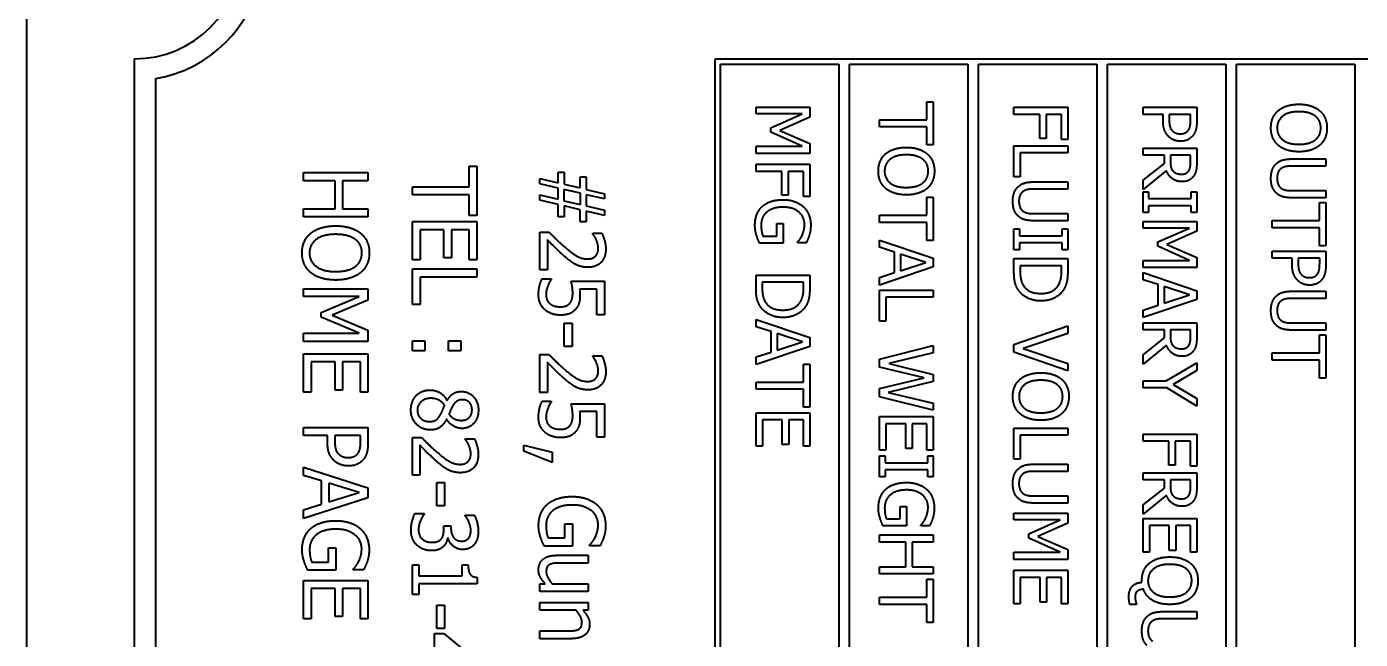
# Model space of a CAD drawing. Header units: millimetres. Extents: x 0 to 1682, y 0 to 1188.
# Drawn here: x 592.8 to 654.8, y 808.6 to 837.1 of the extents above; entities that cross this region are included whole.
import ezdxf

# ---------------------------------------------------------------- set-up
doc = ezdxf.new("R2010")
doc.units = ezdxf.units.MM
doc.header["$LTSCALE"] = 2
doc.layers.add('가시적인 것(ISO)', color=3, linetype='Continuous', lineweight=40)

msp = doc.modelspace()

# ---------------------------------------------------------------- linework, layer by layer
at = {"layer": '가시적인 것(ISO)'}
for p, q in [((592.821, 685.617), (592.821, 845.617)), ((597.821, 835.617), (597.821, 695.617)), ((624.821, 835.617), (672.821, 835.617)), ((624.821, 790.617), (624.821, 835.617)), ((625.071, 790.867), (625.071, 835.367)), ((625.071, 835.367), (630.571, 835.367)), ((630.571, 835.367), (630.571, 790.867)), ((631.071, 790.867), (631.071, 835.367)), ((631.071, 835.367), (636.571, 835.367)), ((636.571, 835.367), (636.571, 790.867)), ((637.071, 790.867), (637.071, 835.367)), ((637.071, 835.367), (642.571, 835.367)), ((642.571, 835.367), (642.571, 790.867)), ((643.071, 790.867), (643.071, 835.367)), ((643.071, 835.367), (648.571, 835.367)), ((648.571, 835.367), (648.571, 790.867)), ((649.071, 790.867), (649.071, 835.367)), ((649.071, 835.367), (654.571, 835.367)), ((654.571, 835.367), (654.571, 790.867)), ((598.821, 696.534), (598.821, 834.701)), ((626.727, 833.364), (629.227, 833.364)), ((626.727, 833.054), (626.727, 833.364)), ((629.227, 833.364), (629.227, 832.91)), ((634.673, 832.781), (634.673, 833.62)), ((634.673, 833.62), (634.969, 833.62)), ((634.969, 833.62), (634.969, 831.61)), ((638.719, 833.032), (638.719, 833.364)), ((638.719, 833.364), (641.219, 833.364)), ((641.219, 833.364), (641.219, 831.869)), ((644.719, 833.364), (647.219, 833.364)), ((644.719, 833.032), (644.719, 833.364)), ((647.219, 833.364), (647.219, 832.736)), ((628.88, 833.054), (626.727, 833.054)), ((627.415, 832.408), (628.88, 833.054)), ((629.227, 832.91), (627.835, 832.286)), ((632.469, 832.449), (632.469, 832.781)), ((632.469, 832.781), (634.673, 832.781)), ((639.922, 833.032), (638.719, 833.032)), ((639.922, 831.918), (639.922, 833.032)), ((640.923, 833.032), (640.218, 833.032)), ((640.218, 833.032), (640.218, 831.918)), ((640.923, 831.869), (640.923, 833.032)), ((645.65, 833.032), (644.719, 833.032)), ((645.65, 832.75), (645.65, 833.032)), ((645.934, 833.032), (645.934, 832.805)), ((646.931, 833.032), (645.934, 833.032)), ((646.931, 832.756), (646.931, 833.032)), ((627.415, 832.205), (627.415, 832.408)), ((628.88, 831.553), (627.415, 832.205)), ((627.835, 832.286), (629.227, 831.683)), ((634.673, 832.449), (632.469, 832.449)), ((634.673, 831.61), (634.673, 832.449)), ((626.727, 831.221), (626.727, 831.553)), ((626.727, 831.553), (628.88, 831.553)), ((629.227, 831.683), (629.227, 831.221)), ((634.969, 831.61), (634.673, 831.61)), ((638.719, 830.123), (638.719, 831.571)), ((638.719, 831.571), (641.219, 831.571)), ((640.218, 831.918), (639.922, 831.918)), ((641.219, 831.869), (640.923, 831.869)), ((641.219, 831.571), (641.219, 831.239)), ((644.719, 831.136), (644.719, 831.468)), ((644.719, 831.468), (647.219, 831.468)), ((647.219, 831.468), (647.219, 830.824)), ((629.227, 831.221), (626.727, 831.221)), ((641.219, 831.239), (639.014, 831.239)), ((639.014, 831.239), (639.014, 830.123)), ((645.713, 831.136), (644.719, 831.136)), ((645.713, 830.755), (645.713, 831.136)), ((645.991, 831.136), (645.991, 830.844)), ((646.931, 831.136), (645.991, 831.136)), ((646.931, 830.805), (646.931, 831.136)), ((651.659, 830.961), (653.219, 830.961)), ((653.219, 830.961), (653.219, 830.629)), ((605.688, 829.949), (605.688, 830.328)), ((605.688, 830.328), (608.688, 830.328)), ((608.688, 830.328), (608.688, 829.949)), ((613.398, 829.662), (613.398, 830.62)), ((613.398, 830.62), (613.753, 830.62)), ((613.753, 830.62), (613.753, 828.325)), ((617.528, 829.854), (617.528, 830.345)), ((617.528, 830.345), (617.801, 830.345)), ((617.801, 830.345), (617.801, 829.786)), ((626.727, 830.714), (629.227, 830.714)), ((626.727, 830.382), (626.727, 830.714)), ((627.93, 830.382), (626.727, 830.382)), ((627.93, 829.268), (627.93, 830.382)), ((628.931, 830.382), (628.226, 830.382)), ((628.226, 830.382), (628.226, 829.268)), ((628.931, 829.219), (628.931, 830.382)), ((629.227, 830.714), (629.227, 829.219)), ((644.719, 829.965), (645.713, 830.755)), ((645.806, 830.423), (644.719, 829.533)), ((653.219, 830.629), (651.659, 830.629)), ((607.156, 829.949), (605.688, 829.949)), ((607.156, 828.639), (607.156, 829.949)), ((607.511, 829.949), (607.511, 828.639)), ((608.688, 829.949), (607.511, 829.949)), ((610.753, 829.283), (610.753, 829.662)), ((610.753, 829.662), (613.398, 829.662)), ((616.68, 829.805), (616.68, 830.053)), ((616.68, 830.053), (617.528, 829.854)), ((617.528, 829.606), (616.68, 829.805)), ((617.528, 829.086), (617.528, 829.606)), ((617.801, 829.786), (618.557, 829.611)), ((618.557, 829.611), (618.557, 830.122)), ((618.557, 830.122), (618.829, 830.122)), ((618.829, 830.122), (618.829, 829.543)), ((639.014, 830.123), (638.719, 830.123)), ((639.659, 829.892), (641.219, 829.892)), ((641.219, 829.892), (641.219, 829.56)), ((644.719, 829.533), (644.719, 829.965)), ((613.398, 829.283), (610.753, 829.283)), ((613.398, 828.325), (613.398, 829.283)), ((616.68, 829.04), (616.68, 829.288)), ((616.68, 829.288), (617.528, 829.086)), ((617.528, 828.84), (616.68, 829.04)), ((617.796, 829.545), (617.796, 829.018)), ((618.561, 829.365), (617.796, 829.545)), ((617.796, 829.018), (618.561, 828.838)), ((618.561, 828.838), (618.561, 829.365)), ((618.829, 829.543), (619.68, 829.344)), ((619.68, 829.096), (618.829, 829.297)), ((618.829, 829.297), (618.829, 828.777)), ((619.68, 829.344), (619.68, 829.096)), ((628.226, 829.268), (627.93, 829.268)), ((629.227, 829.219), (628.931, 829.219)), ((634.673, 828.34), (634.673, 829.179)), ((634.673, 829.179), (634.969, 829.179)), ((634.969, 829.179), (634.969, 827.169)), ((641.219, 829.56), (639.659, 829.56)), ((644.719, 828.464), (644.719, 829.432)), ((644.719, 829.432), (644.974, 829.432)), ((644.974, 829.432), (644.974, 829.114)), ((644.974, 829.114), (646.963, 829.114)), ((646.963, 829.114), (646.963, 829.432)), ((646.963, 829.432), (647.219, 829.432)), ((647.219, 829.432), (647.219, 828.464)), ((651.65, 829.485), (653.219, 829.485)), ((653.219, 829.152), (651.659, 829.152)), ((653.219, 829.485), (653.219, 829.152)), ((605.688, 828.259), (605.688, 828.639)), ((605.688, 828.639), (607.156, 828.639)), ((607.511, 828.639), (608.688, 828.639)), ((608.688, 828.639), (608.688, 828.259)), ((613.753, 828.325), (613.398, 828.325)), ((617.528, 828.262), (617.528, 828.84)), ((618.557, 828.597), (617.801, 828.772)), ((617.801, 828.772), (617.801, 828.262)), ((618.557, 828.038), (618.557, 828.597)), ((618.829, 828.777), (619.68, 828.578)), ((619.68, 828.33), (618.829, 828.529)), ((618.829, 828.529), (618.829, 828.038)), ((619.68, 828.578), (619.68, 828.33)), ((632.469, 828.008), (632.469, 828.34)), ((632.469, 828.34), (634.673, 828.34)), ((639.65, 828.415), (641.219, 828.415)), ((641.219, 828.415), (641.219, 828.083)), ((644.974, 828.464), (644.719, 828.464)), ((646.963, 828.782), (644.974, 828.782)), ((644.974, 828.782), (644.974, 828.464)), ((646.963, 828.464), (646.963, 828.782)), ((647.219, 828.464), (646.963, 828.464)), ((652.923, 828.093), (652.923, 828.932)), ((652.923, 828.932), (653.219, 828.932)), ((653.219, 828.932), (653.219, 826.922)), ((608.688, 828.259), (605.688, 828.259)), ((610.753, 826.258), (610.753, 828.041)), ((610.753, 828.041), (613.753, 828.041)), ((613.753, 828.041), (613.753, 826.258)), ((617.801, 828.262), (617.528, 828.262)), ((618.829, 828.038), (618.557, 828.038)), ((627.693, 827.372), (627.693, 827.951)), ((627.693, 827.951), (627.985, 827.951)), ((627.985, 827.951), (627.985, 827.043)), ((634.673, 828.008), (632.469, 828.008)), ((634.673, 827.169), (634.673, 828.008)), ((638.719, 826.735), (638.719, 827.704)), ((638.719, 827.704), (638.974, 827.704)), ((638.974, 827.704), (638.974, 827.386)), ((641.219, 828.083), (639.659, 828.083)), ((640.963, 827.386), (640.963, 827.704)), ((640.963, 827.704), (641.219, 827.704)), ((641.219, 827.704), (641.219, 826.735)), ((644.719, 827.742), (644.719, 828.052)), ((644.719, 828.052), (647.219, 828.052)), ((646.872, 827.742), (644.719, 827.742)), ((645.407, 827.096), (646.872, 827.742)), ((647.219, 828.052), (647.219, 827.598)), ((650.719, 827.761), (650.719, 828.093)), ((650.719, 828.093), (652.923, 828.093)), ((652.923, 827.761), (650.719, 827.761)), ((652.923, 826.922), (652.923, 827.761)), ((612.222, 827.661), (611.108, 827.661)), ((611.108, 827.661), (611.108, 826.258)), ((612.222, 826.353), (612.222, 827.661)), ((613.398, 827.661), (612.576, 827.661)), ((612.576, 827.661), (612.576, 826.353)), ((613.398, 826.258), (613.398, 827.661)), ((616.68, 825.797), (616.68, 827.557)), ((616.68, 827.557), (617.105, 827.557)), ((617.027, 827.199), (617.027, 825.797)), ((619.135, 827.476), (619.135, 827.498)), ((619.135, 827.498), (619.563, 827.498)), ((627.047, 827.372), (627.693, 827.372)), ((628.655, 827.053), (628.655, 827.082)), ((632.469, 826.849), (632.469, 827.185)), ((632.469, 827.185), (634.969, 826.342)), ((634.969, 827.169), (634.673, 827.169)), ((638.974, 827.386), (640.963, 827.386)), ((645.407, 826.893), (645.407, 827.096)), ((647.219, 827.598), (645.827, 826.974)), ((627.985, 827.043), (626.893, 827.043)), ((629.056, 827.053), (628.655, 827.053)), ((633.167, 826.622), (632.469, 826.849)), ((633.167, 825.668), (633.167, 826.622)), ((634.628, 826.146), (633.451, 826.531)), ((633.451, 826.531), (633.451, 825.759)), ((638.974, 826.735), (638.719, 826.735)), ((640.963, 827.053), (638.974, 827.053)), ((638.974, 827.053), (638.974, 826.735)), ((640.963, 826.735), (640.963, 827.053)), ((641.219, 826.735), (640.963, 826.735)), ((646.872, 826.241), (645.407, 826.893)), ((645.827, 826.974), (647.219, 826.371)), ((650.719, 826.669), (653.219, 826.669)), ((650.719, 826.336), (650.719, 826.669)), ((653.219, 826.922), (652.923, 826.922)), ((653.219, 826.669), (653.219, 826.041)), ((611.108, 826.258), (610.753, 826.258)), ((610.753, 824.192), (610.753, 825.843)), ((610.753, 825.843), (613.753, 825.843)), ((612.576, 826.353), (612.222, 826.353)), ((613.753, 826.258), (613.398, 826.258)), ((613.753, 825.843), (613.753, 825.464)), ((634.969, 825.933), (632.469, 825.09)), ((633.451, 825.759), (634.628, 826.146)), ((634.969, 826.342), (634.969, 825.933)), ((638.719, 825.749), (638.719, 826.324)), ((638.719, 826.324), (641.219, 826.324)), ((639.006, 825.992), (639.006, 825.739)), ((640.931, 825.992), (639.006, 825.992)), ((640.931, 825.739), (640.931, 825.992)), ((641.219, 826.324), (641.219, 825.755)), ((644.719, 825.909), (644.719, 826.241)), ((644.719, 826.241), (646.872, 826.241)), ((647.219, 825.909), (644.719, 825.909)), ((647.219, 826.371), (647.219, 825.909)), ((651.65, 826.336), (650.719, 826.336)), ((651.65, 826.055), (651.65, 826.336)), ((651.934, 826.336), (651.934, 826.109)), ((652.931, 826.336), (651.934, 826.336)), ((652.931, 826.061), (652.931, 826.336)), ((613.753, 825.464), (611.108, 825.464)), ((611.108, 825.464), (611.108, 824.192)), ((617.027, 825.797), (616.68, 825.797)), ((616.787, 825.388), (617.212, 825.388)), ((617.212, 825.388), (617.212, 825.361)), ((618.134, 825.271), (619.68, 825.271)), ((619.68, 825.271), (619.68, 823.708)), ((626.727, 824.977), (626.727, 825.552)), ((626.727, 825.552), (629.227, 825.552)), ((629.227, 825.552), (629.227, 824.983)), ((632.469, 825.441), (633.167, 825.668)), ((632.469, 825.09), (632.469, 825.441)), ((644.719, 825.335), (644.719, 825.672)), ((644.719, 825.672), (647.219, 824.829)), ((645.417, 825.109), (644.719, 825.335)), ((605.688, 824.912), (608.688, 824.912)), ((605.688, 824.557), (605.688, 824.912)), ((608.688, 824.912), (608.688, 824.394)), ((619.327, 824.904), (618.527, 824.904)), ((619.327, 823.708), (619.327, 824.904)), ((628.939, 825.22), (627.014, 825.22)), ((627.014, 825.22), (627.014, 824.967)), ((628.939, 824.967), (628.939, 825.22)), ((632.469, 823.405), (632.469, 824.853)), ((632.469, 824.853), (634.969, 824.853)), ((634.969, 824.853), (634.969, 824.521)), ((645.417, 824.154), (645.417, 825.109)), ((645.701, 825.017), (645.701, 824.246)), ((646.878, 824.632), (645.701, 825.017)), ((645.701, 824.246), (646.878, 824.632)), ((647.219, 824.829), (647.219, 824.42)), ((651.659, 824.803), (653.219, 824.803)), ((653.219, 824.803), (653.219, 824.47)), ((608.272, 824.557), (605.688, 824.557)), ((606.514, 823.82), (608.272, 824.557)), ((608.688, 824.394), (607.017, 823.684)), ((611.108, 824.192), (610.753, 824.192)), ((634.969, 824.521), (632.764, 824.521)), ((632.764, 824.521), (632.764, 823.405)), ((647.219, 824.42), (644.719, 823.577)), ((644.719, 823.927), (645.417, 824.154)), ((653.219, 824.47), (651.659, 824.47)), ((606.514, 823.592), (606.514, 823.82)), ((608.272, 822.85), (606.514, 823.592)), ((607.017, 823.684), (608.688, 822.998)), ((619.68, 823.708), (619.327, 823.708)), ((626.727, 823.154), (626.727, 823.49)), ((626.727, 823.49), (629.227, 822.647)), ((632.764, 823.405), (632.469, 823.405)), ((644.719, 823.577), (644.719, 823.927)), ((605.688, 822.471), (605.688, 822.85)), ((605.688, 822.85), (608.272, 822.85)), ((608.688, 822.998), (608.688, 822.471)), ((617.81, 822.235), (617.81, 823.314)), ((617.81, 823.314), (618.175, 823.314)), ((618.175, 823.314), (618.175, 822.235)), ((627.426, 822.927), (626.727, 823.154)), ((627.426, 821.972), (627.426, 822.927)), ((628.886, 822.451), (627.709, 822.835)), ((627.709, 822.835), (627.709, 822.064)), ((638.719, 822.325), (641.219, 823.186)), ((641.219, 822.829), (639.142, 822.137)), ((641.219, 823.186), (641.219, 822.829)), ((644.719, 823.008), (644.719, 823.34)), ((644.719, 823.34), (647.219, 823.34)), ((645.713, 823.008), (644.719, 823.008)), ((645.713, 822.627), (645.713, 823.008)), ((645.991, 823.008), (645.991, 822.716)), ((646.931, 823.008), (645.991, 823.008)), ((646.931, 822.677), (646.931, 823.008)), ((647.219, 823.34), (647.219, 822.696)), ((651.65, 823.326), (653.219, 823.326)), ((653.219, 822.994), (651.659, 822.994)), ((652.923, 821.934), (652.923, 822.773)), ((652.923, 822.773), (653.219, 822.773)), ((653.219, 823.326), (653.219, 822.994)), ((653.219, 822.773), (653.219, 820.763)), ((608.688, 822.471), (605.688, 822.471)), ((610.753, 822.036), (610.753, 822.493)), ((610.753, 822.493), (611.327, 822.493)), ((611.327, 822.493), (611.327, 822.036)), ((612.431, 822.036), (612.431, 822.493)), ((612.431, 822.493), (613.004, 822.493)), ((613.004, 822.493), (613.004, 822.036)), ((618.175, 822.235), (617.81, 822.235)), ((629.227, 822.238), (626.727, 821.395)), ((627.709, 822.064), (628.886, 822.451)), ((629.227, 822.647), (629.227, 822.238)), ((632.469, 821.64), (634.969, 822.278)), ((634.969, 822.278), (634.969, 821.936)), ((638.719, 821.966), (638.719, 822.325)), ((639.142, 822.137), (641.219, 821.444)), ((644.719, 821.837), (645.713, 822.627)), ((645.806, 822.295), (644.719, 821.405)), ((605.688, 820.11), (605.688, 821.892)), ((605.688, 821.892), (608.688, 821.892)), ((607.156, 821.513), (606.042, 821.513)), ((606.042, 821.513), (606.042, 820.11)), ((607.156, 820.205), (607.156, 821.513)), ((608.333, 821.513), (607.511, 821.513)), ((607.511, 821.513), (607.511, 820.205)), ((608.333, 820.11), (608.333, 821.513)), ((608.688, 821.892), (608.688, 820.11)), ((611.327, 822.036), (610.753, 822.036)), ((613.004, 822.036), (612.431, 822.036)), ((616.68, 820.096), (616.68, 821.856)), ((616.68, 821.856), (617.105, 821.856)), ((619.135, 821.776), (619.135, 821.797)), ((619.135, 821.797), (619.563, 821.797)), ((626.727, 821.746), (627.426, 821.972)), ((626.727, 821.395), (626.727, 821.746)), ((632.469, 821.271), (632.469, 821.64)), ((634.969, 821.936), (632.896, 821.434)), ((641.219, 821.105), (638.719, 821.966)), ((644.719, 821.405), (644.719, 821.837)), ((650.719, 821.602), (650.719, 821.934)), ((650.719, 821.934), (652.923, 821.934)), ((652.923, 821.602), (650.719, 821.602)), ((652.923, 820.763), (652.923, 821.602)), ((617.027, 821.498), (617.027, 820.096)), ((628.931, 820.575), (628.931, 821.413)), ((628.931, 821.413), (629.227, 821.413)), ((629.227, 821.413), (629.227, 819.404)), ((634.543, 820.777), (632.469, 821.271)), ((632.896, 821.434), (634.969, 820.935)), ((634.969, 820.935), (634.969, 820.597)), ((641.219, 821.444), (641.219, 821.105)), ((645.79, 820.633), (647.219, 821.478)), ((647.219, 821.109), (646.118, 820.465)), ((647.219, 821.478), (647.219, 821.109)), ((626.727, 820.242), (626.727, 820.575)), ((626.727, 820.575), (628.931, 820.575)), ((632.469, 820.269), (634.543, 820.777)), ((632.469, 819.896), (632.469, 820.269)), ((634.969, 820.597), (632.872, 820.094)), ((644.719, 820.301), (644.719, 820.633)), ((644.719, 820.633), (645.79, 820.633)), ((645.825, 820.301), (644.719, 820.301)), ((647.219, 819.456), (645.825, 820.301)), ((646.118, 820.465), (647.219, 819.809)), ((653.219, 820.763), (652.923, 820.763)), ((606.042, 820.11), (605.688, 820.11)), ((607.511, 820.205), (607.156, 820.205)), ((608.688, 820.11), (608.333, 820.11)), ((612.355, 819.724), (612.367, 819.724)), ((617.027, 820.096), (616.68, 820.096)), ((616.787, 819.687), (617.212, 819.687)), ((617.212, 819.687), (617.212, 819.66)), ((628.931, 820.242), (626.727, 820.242)), ((628.931, 819.404), (628.931, 820.242)), ((634.969, 819.268), (632.469, 819.896)), ((632.872, 820.094), (634.969, 819.594)), ((647.219, 819.809), (647.219, 819.456)), ((618.134, 819.57), (619.68, 819.57)), ((619.327, 819.203), (618.527, 819.203)), ((619.327, 818.007), (619.327, 819.203)), ((619.68, 819.57), (619.68, 818.007)), ((626.727, 817.586), (626.727, 819.15)), ((626.727, 819.15), (629.227, 819.15)), ((629.227, 819.404), (628.931, 819.404)), ((629.227, 819.15), (629.227, 817.586)), ((634.969, 819.594), (634.969, 819.268)), ((605.688, 818.469), (608.688, 818.469)), ((605.688, 818.09), (605.688, 818.469)), ((608.688, 818.469), (608.688, 817.754)), ((612.35, 818.853), (612.338, 818.853)), ((627.95, 818.818), (627.022, 818.818)), ((627.022, 818.818), (627.022, 817.586)), ((627.95, 817.669), (627.95, 818.818)), ((628.931, 818.818), (628.246, 818.818)), ((628.246, 818.818), (628.246, 817.669)), ((628.931, 817.586), (628.931, 818.818)), ((632.469, 817.406), (632.469, 818.97)), ((632.469, 818.97), (634.969, 818.97)), ((633.692, 818.638), (632.764, 818.638)), ((632.764, 818.638), (632.764, 817.406)), ((633.692, 817.489), (633.692, 818.638)), ((634.673, 818.638), (633.988, 818.638)), ((633.988, 818.638), (633.988, 817.489)), ((634.673, 817.406), (634.673, 818.638)), ((634.969, 818.97), (634.969, 817.406)), ((638.719, 816.985), (638.719, 818.433)), ((638.719, 818.433), (641.219, 818.433)), ((641.219, 818.433), (641.219, 818.101)), ((606.806, 818.09), (605.688, 818.09)), ((606.806, 817.769), (606.806, 818.09)), ((607.146, 818.09), (607.146, 817.832)), ((608.342, 818.09), (607.146, 818.09)), ((608.342, 817.776), (608.342, 818.09)), ((610.753, 816.237), (610.753, 817.998)), ((610.753, 817.998), (611.179, 817.998)), ((613.209, 817.917), (613.209, 817.939)), ((613.209, 817.939), (613.636, 817.939)), ((619.68, 818.007), (619.327, 818.007)), ((641.219, 818.101), (639.014, 818.101)), ((639.014, 818.101), (639.014, 816.985)), ((644.719, 818.152), (647.219, 818.152)), ((644.719, 817.819), (644.719, 818.152)), ((645.922, 817.819), (644.719, 817.819)), ((645.922, 816.705), (645.922, 817.819)), ((646.923, 817.819), (646.218, 817.819)), ((646.218, 817.819), (646.218, 816.705)), ((646.923, 816.656), (646.923, 817.819)), ((647.219, 818.152), (647.219, 816.656)), ((611.101, 817.64), (611.101, 816.237)), ((615.933, 817.365), (615.933, 817.645)), ((615.933, 817.645), (617.254, 817.31)), ((617.254, 816.831), (615.933, 817.365)), ((617.254, 817.31), (617.254, 816.831)), ((627.022, 817.586), (626.727, 817.586)), ((628.246, 817.669), (627.95, 817.669)), ((629.227, 817.586), (628.931, 817.586)), ((632.764, 817.406), (632.469, 817.406)), ((633.988, 817.489), (633.692, 817.489)), ((634.969, 817.406), (634.673, 817.406)), ((605.688, 816.235), (605.688, 816.619)), ((605.688, 816.619), (608.688, 815.659)), ((632.469, 816.17), (632.469, 817.139)), ((632.469, 817.139), (632.724, 817.139)), ((632.724, 817.139), (632.724, 816.82)), ((632.724, 816.82), (634.713, 816.82)), ((634.713, 816.82), (634.713, 817.139)), ((634.713, 817.139), (634.969, 817.139)), ((634.969, 817.139), (634.969, 816.17)), ((639.014, 816.985), (638.719, 816.985)), ((639.659, 816.754), (641.219, 816.754)), ((641.219, 816.754), (641.219, 816.421)), ((646.218, 816.705), (645.922, 816.705)), ((647.219, 816.656), (646.923, 816.656)), ((606.526, 815.977), (605.688, 816.235)), ((606.526, 814.888), (606.526, 815.977)), ((611.101, 816.237), (610.753, 816.237)), ((632.724, 816.17), (632.469, 816.17)), ((634.713, 816.488), (632.724, 816.488)), ((632.724, 816.488), (632.724, 816.17)), ((634.713, 816.17), (634.713, 816.488)), ((634.969, 816.17), (634.713, 816.17)), ((641.219, 816.421), (639.659, 816.421)), ((644.719, 816.026), (644.719, 816.359)), ((644.719, 816.359), (647.219, 816.359)), ((645.713, 816.026), (644.719, 816.026)), ((645.713, 815.645), (645.713, 816.026)), ((645.991, 816.026), (645.991, 815.735)), ((646.931, 816.026), (645.991, 816.026)), ((646.931, 815.696), (646.931, 816.026)), ((647.219, 816.359), (647.219, 815.714)), ((606.867, 815.873), (606.867, 814.995)), ((608.279, 815.435), (606.867, 815.873)), ((606.867, 814.995), (608.279, 815.435)), ((608.688, 815.659), (608.688, 815.19)), ((611.884, 814.815), (611.884, 815.895)), ((611.884, 815.895), (612.248, 815.895)), ((612.248, 815.895), (612.248, 814.815)), ((644.719, 814.855), (645.713, 815.645)), ((645.806, 815.313), (644.719, 814.424)), ((608.688, 815.19), (605.688, 814.229)), ((605.688, 814.63), (606.526, 814.888)), ((612.248, 814.815), (611.884, 814.815)), ((633.435, 814.209), (633.435, 814.788)), ((633.435, 814.788), (633.727, 814.788)), ((633.727, 814.788), (633.727, 813.881)), ((639.65, 815.277), (641.219, 815.277)), ((641.219, 814.944), (639.659, 814.944)), ((641.219, 815.277), (641.219, 814.944)), ((644.719, 814.424), (644.719, 814.855)), ((605.688, 814.229), (605.688, 814.63)), ((610.875, 814.46), (611.3, 814.46)), ((611.3, 814.46), (611.3, 814.434)), ((613.206, 814.361), (613.206, 814.382)), ((613.206, 814.382), (613.632, 814.382)), ((632.789, 814.209), (633.435, 814.209)), ((638.719, 814.158), (638.719, 814.468)), ((638.719, 814.468), (641.219, 814.468)), ((640.872, 814.158), (638.719, 814.158)), ((639.407, 813.512), (640.872, 814.158)), ((641.219, 814.468), (641.219, 814.015)), ((644.719, 812.661), (644.719, 814.225)), ((644.719, 814.225), (647.219, 814.225)), ((647.219, 814.225), (647.219, 812.661)), ((612.214, 813.716), (612.214, 813.879)), ((612.214, 813.879), (612.547, 813.879)), ((612.547, 813.879), (612.547, 813.753)), ((617.839, 813.32), (617.839, 813.979)), ((617.839, 813.979), (618.19, 813.979)), ((618.19, 813.979), (618.19, 812.946)), ((632.469, 813.131), (632.469, 813.464)), ((632.469, 813.464), (634.969, 813.464)), ((633.727, 813.881), (632.635, 813.881)), ((634.397, 813.891), (634.397, 813.919)), ((634.798, 813.891), (634.397, 813.891)), ((634.969, 813.464), (634.969, 813.131)), ((639.407, 813.31), (639.407, 813.512)), ((641.219, 814.015), (639.827, 813.391)), ((645.942, 813.893), (645.014, 813.893)), ((645.014, 813.893), (645.014, 812.661)), ((645.942, 812.744), (645.942, 813.893)), ((646.923, 813.893), (646.238, 813.893)), ((646.238, 813.893), (646.238, 812.744)), ((646.923, 812.661), (646.923, 813.893)), ((606.847, 812.197), (606.847, 812.856)), ((606.847, 812.856), (607.197, 812.856)), ((607.197, 812.856), (607.197, 811.823)), ((612.421, 813.31), (612.392, 813.31)), ((618.19, 812.946), (616.879, 812.946)), ((617.064, 813.32), (617.839, 813.32)), ((618.994, 812.958), (618.994, 812.989)), ((619.476, 812.958), (618.994, 812.958)), ((633.692, 813.131), (632.469, 813.131)), ((633.692, 811.981), (633.692, 813.131)), ((634.969, 813.131), (633.988, 813.131)), ((633.988, 813.131), (633.988, 811.981)), ((640.872, 812.657), (639.407, 813.31)), ((639.827, 813.391), (641.219, 812.787)), ((617.47, 812.513), (618.931, 812.513)), ((618.931, 812.513), (618.931, 812.153)), ((638.719, 812.325), (638.719, 812.657)), ((638.719, 812.657), (640.872, 812.657)), ((641.219, 812.325), (638.719, 812.325)), ((641.219, 812.787), (641.219, 812.325)), ((645.014, 812.661), (644.719, 812.661)), ((646.238, 812.744), (645.942, 812.744)), ((647.219, 812.661), (646.923, 812.661)), ((607.197, 811.823), (605.887, 811.823)), ((606.072, 812.197), (606.847, 812.197)), ((608.002, 811.835), (608.002, 811.866)), ((608.483, 811.835), (608.002, 811.835)), ((610.753, 810.685), (610.753, 812.075)), ((610.753, 812.075), (611.059, 812.075)), ((611.059, 812.075), (611.059, 811.558)), ((613.07, 811.558), (613.07, 812.075)), ((613.07, 812.075), (613.345, 812.075)), ((618.931, 812.153), (617.647, 812.153)), ((632.469, 811.648), (632.469, 811.981)), ((632.469, 811.981), (633.692, 811.981)), ((634.969, 811.648), (632.469, 811.648)), ((633.988, 811.981), (634.969, 811.981)), ((634.969, 811.981), (634.969, 811.648)), ((638.719, 810.254), (638.719, 811.818)), ((638.719, 811.818), (641.219, 811.818)), ((641.219, 811.818), (641.219, 810.254)), ((605.688, 809.564), (605.688, 811.346)), ((605.688, 811.346), (608.688, 811.346)), ((607.156, 810.967), (606.042, 810.967)), ((606.042, 810.967), (606.042, 809.564)), ((607.156, 809.659), (607.156, 810.967)), ((608.333, 810.967), (607.511, 810.967)), ((607.511, 810.967), (607.511, 809.659)), ((608.333, 809.564), (608.333, 810.967)), ((608.688, 811.346), (608.688, 809.564)), ((611.059, 811.558), (613.07, 811.558)), ((613.763, 811.19), (611.059, 811.19)), ((611.059, 811.19), (611.059, 810.685)), ((613.763, 811.487), (613.763, 811.19)), ((616.68, 810.833), (616.68, 811.193)), ((616.68, 811.193), (616.928, 811.193)), ((617.249, 811.193), (618.931, 811.193)), ((618.931, 811.193), (618.931, 810.833)), ((634.673, 810.558), (634.673, 811.397)), ((634.673, 811.397), (634.969, 811.397)), ((634.969, 811.397), (634.969, 809.387)), ((639.942, 811.486), (639.014, 811.486)), ((639.014, 811.486), (639.014, 810.254)), ((639.942, 810.338), (639.942, 811.486)), ((640.923, 811.486), (640.238, 811.486)), ((640.238, 811.486), (640.238, 810.338)), ((640.923, 810.254), (640.923, 811.486)), ((644.666, 811.257), (644.666, 811.334)), ((611.059, 810.685), (610.753, 810.685)), ((618.931, 810.833), (616.68, 810.833)), ((632.469, 810.226), (632.469, 810.558)), ((632.469, 810.558), (634.673, 810.558)), ((611.884, 809.114), (611.884, 810.194)), ((611.884, 810.194), (612.248, 810.194)), ((612.248, 810.194), (612.248, 809.114)), ((616.68, 809.953), (616.68, 810.313)), ((616.68, 810.313), (618.931, 810.313)), ((618.362, 809.953), (616.68, 809.953)), ((618.931, 809.953), (618.681, 809.953)), ((618.931, 810.313), (618.931, 809.953)), ((634.673, 810.226), (632.469, 810.226)), ((634.673, 809.387), (634.673, 810.226)), ((639.014, 810.254), (638.719, 810.254)), ((640.238, 810.338), (639.942, 810.338)), ((641.219, 810.254), (640.923, 810.254)), ((644.409, 810.22), (644.107, 810.22)), ((644.409, 810.265), (644.409, 810.22)), ((645.659, 809.894), (647.219, 809.894)), ((647.219, 809.894), (647.219, 809.562)), ((606.042, 809.564), (605.688, 809.564)), ((607.511, 809.659), (607.156, 809.659)), ((608.688, 809.564), (608.333, 809.564)), ((612.248, 809.114), (611.884, 809.114)), ((634.969, 809.387), (634.673, 809.387)), ((647.219, 809.562), (645.659, 809.562)), ((611.784, 807.609), (611.784, 808.869)), ((611.784, 808.869), (612.207, 808.869)), ((612.207, 808.869), (613.753, 807.595)), ((616.68, 808.633), (616.68, 808.993)), ((616.68, 808.993), (617.963, 808.993)), ((618.141, 808.633), (616.68, 808.633))]:
    msp.add_line(p, q, dxfattribs=at)
for radius, start, end in [(5, 270, 0), (6, 279.59407, 350.40593)]:
    msp.add_arc((597.821, 840.617), radius, start, end, dxfattribs=at)
for points in [[(651.006, 833.208), (651.172, 833.352), (651.661, 833.506), (651.969, 833.506)], [(651.969, 833.506), (652.283, 833.506), (652.761, 833.35), (652.933, 833.206)], [(645.91, 832.003), (645.782, 832.132), (645.65, 832.483), (645.65, 832.75)], [(645.934, 832.805), (645.934, 832.602), (645.999, 832.353), (646.084, 832.272)], [(646.836, 832.311), (646.888, 832.39), (646.931, 832.6), (646.931, 832.756)], [(647.219, 832.736), (647.219, 832.513), (647.146, 832.201), (647.063, 832.082)], [(650.666, 832.402), (650.666, 832.655), (650.838, 833.06), (651.006, 833.208)], [(651.969, 833.16), (651.476, 833.16), (650.954, 832.746), (650.954, 832.4)], [(652.724, 832.955), (652.597, 833.054), (652.212, 833.16), (651.969, 833.16)], [(652.984, 832.4), (652.984, 832.58), (652.858, 832.852), (652.724, 832.955)], [(652.933, 833.206), (653.099, 833.06), (653.271, 832.653), (653.271, 832.402)], [(646.084, 832.272), (646.159, 832.197), (646.335, 832.13), (646.455, 832.13)], [(646.455, 832.13), (646.584, 832.13), (646.775, 832.22), (646.836, 832.311)], [(647.063, 832.082), (646.967, 831.942), (646.674, 831.784), (646.465, 831.784)], [(651.006, 831.596), (650.832, 831.75), (650.666, 832.157), (650.666, 832.402)], [(650.954, 832.4), (650.954, 832.053), (651.476, 831.642), (651.969, 831.642)], [(652.724, 831.847), (652.854, 831.946), (652.984, 832.226), (652.984, 832.4)], [(653.271, 832.402), (653.271, 832.147), (653.093, 831.737), (652.933, 831.596)], [(632.756, 831.201), (632.922, 831.344), (633.411, 831.498), (633.719, 831.498)], [(633.719, 831.498), (634.033, 831.498), (634.511, 831.342), (634.683, 831.199)], [(646.465, 831.784), (646.303, 831.784), (646.011, 831.899), (645.91, 832.003)], [(651.969, 831.296), (651.665, 831.296), (651.172, 831.45), (651.006, 831.596)], [(651.969, 831.642), (652.216, 831.642), (652.599, 831.75), (652.724, 831.847)], [(652.933, 831.596), (652.767, 831.454), (652.281, 831.296), (651.969, 831.296)], [(632.416, 830.394), (632.416, 830.647), (632.588, 831.053), (632.756, 831.201)], [(633.719, 831.152), (633.226, 831.152), (632.704, 830.739), (632.704, 830.392)], [(634.474, 830.947), (634.347, 831.047), (633.962, 831.152), (633.719, 831.152)], [(634.734, 830.392), (634.734, 830.573), (634.608, 830.844), (634.474, 830.947)], [(634.683, 831.199), (634.849, 831.053), (635.021, 830.645), (635.021, 830.394)], [(645.991, 830.844), (645.991, 830.7), (646.041, 830.471), (646.12, 830.392)], [(646.846, 830.408), (646.892, 830.479), (646.931, 830.668), (646.931, 830.805)], [(647.219, 830.824), (647.219, 830.609), (647.172, 830.319), (647.087, 830.188)], [(650.897, 830.722), (651.026, 830.854), (651.391, 830.961), (651.659, 830.961)], [(632.756, 829.588), (632.582, 829.742), (632.416, 830.149), (632.416, 830.394)], [(632.704, 830.392), (632.704, 830.046), (633.226, 829.635), (633.719, 829.635)], [(634.474, 829.839), (634.604, 829.938), (634.734, 830.218), (634.734, 830.392)], [(635.021, 830.394), (635.021, 830.139), (634.843, 829.73), (634.683, 829.588)], [(646.54, 829.904), (646.266, 829.904), (645.896, 830.184), (645.806, 830.423)], [(646.12, 830.392), (646.189, 830.319), (646.384, 830.25), (646.514, 830.25)], [(646.514, 830.25), (646.623, 830.25), (646.791, 830.327), (646.846, 830.408)], [(647.087, 830.188), (647.002, 830.056), (646.736, 829.904), (646.54, 829.904)], [(650.666, 830.058), (650.666, 830.279), (650.781, 830.607), (650.897, 830.722)], [(651.154, 830.522), (651.053, 830.455), (650.95, 830.224), (650.95, 830.058)], [(651.659, 830.629), (651.484, 830.629), (651.249, 830.585), (651.154, 830.522)], [(633.719, 829.288), (633.415, 829.288), (632.922, 829.442), (632.756, 829.588)], [(633.719, 829.635), (633.966, 829.635), (634.349, 829.742), (634.474, 829.839)], [(634.683, 829.588), (634.517, 829.446), (634.031, 829.288), (633.719, 829.288)], [(638.666, 828.988), (638.666, 829.209), (638.781, 829.537), (638.897, 829.653)], [(638.897, 829.653), (639.026, 829.784), (639.391, 829.892), (639.659, 829.892)], [(650.897, 829.391), (650.779, 829.511), (650.666, 829.827), (650.666, 830.058)], [(650.95, 830.058), (650.95, 829.902), (651.053, 829.659), (651.154, 829.592)], [(651.154, 829.592), (651.249, 829.529), (651.482, 829.485), (651.65, 829.485)], [(627.004, 828.737), (627.17, 828.895), (627.661, 829.063), (627.979, 829.063)], [(627.979, 829.063), (628.281, 829.063), (628.759, 828.893), (628.929, 828.735)], [(638.897, 828.322), (638.779, 828.441), (638.666, 828.757), (638.666, 828.988)], [(639.154, 829.452), (639.053, 829.385), (638.95, 829.154), (638.95, 828.988)], [(638.95, 828.988), (638.95, 828.832), (639.053, 828.589), (639.154, 828.522)], [(639.659, 829.56), (639.484, 829.56), (639.249, 829.515), (639.154, 829.452)], [(651.659, 829.152), (651.397, 829.152), (651.024, 829.258), (650.897, 829.391)], [(626.678, 827.874), (626.678, 828.139), (626.84, 828.579), (627.004, 828.737)], [(627.231, 828.488), (627.101, 828.38), (626.966, 828.077), (626.966, 827.886)], [(627.989, 828.717), (627.738, 828.717), (627.361, 828.599), (627.231, 828.488)], [(628.984, 827.91), (628.984, 828.271), (628.441, 828.717), (627.989, 828.717)], [(628.929, 828.735), (629.093, 828.583), (629.271, 828.137), (629.271, 827.872)], [(639.659, 828.083), (639.397, 828.083), (639.024, 828.188), (638.897, 828.322)], [(639.154, 828.522), (639.249, 828.459), (639.482, 828.415), (639.65, 828.415)], [(606.033, 827.506), (606.232, 827.671), (606.818, 827.846), (607.188, 827.846)], [(607.188, 827.846), (607.564, 827.846), (608.138, 827.669), (608.345, 827.503)], [(626.751, 827.412), (626.714, 827.536), (626.678, 827.734), (626.678, 827.874)], [(626.966, 827.886), (626.966, 827.746), (627.006, 827.467), (627.047, 827.372)], [(628.866, 827.398), (628.917, 827.499), (628.984, 827.761), (628.984, 827.91)], [(629.271, 827.872), (629.271, 827.744), (629.235, 827.513), (629.202, 827.408)], [(605.624, 826.587), (605.624, 826.876), (605.831, 827.338), (606.033, 827.506)], [(607.188, 827.452), (606.597, 827.452), (605.97, 826.981), (605.97, 826.584)], [(608.094, 827.219), (607.941, 827.331), (607.479, 827.452), (607.188, 827.452)], [(608.406, 826.584), (608.406, 826.791), (608.255, 827.1), (608.094, 827.219)], [(608.345, 827.503), (608.544, 827.338), (608.751, 826.874), (608.751, 826.587)], [(617.805, 826.443), (617.599, 826.623), (617.156, 827.066), (617.027, 827.199)], [(617.105, 827.557), (617.292, 827.367), (617.64, 827.029), (617.827, 826.869)], [(619.301, 827.202), (619.267, 827.282), (619.169, 827.43), (619.135, 827.476)], [(619.395, 826.793), (619.395, 826.895), (619.342, 827.105), (619.301, 827.202)], [(619.563, 827.498), (619.624, 827.379), (619.743, 826.956), (619.743, 826.767)], [(626.893, 827.043), (626.864, 827.106), (626.777, 827.321), (626.751, 827.412)], [(628.655, 827.082), (628.71, 827.145), (628.809, 827.276), (628.866, 827.398)], [(629.202, 827.408), (629.178, 827.323), (629.089, 827.116), (629.056, 827.053)], [(606.033, 825.668), (605.824, 825.843), (605.624, 826.307), (605.624, 826.587)], [(605.97, 826.584), (605.97, 826.188), (606.597, 825.719), (607.188, 825.719)], [(608.094, 825.952), (608.25, 826.066), (608.406, 826.385), (608.406, 826.584)], [(608.751, 826.587), (608.751, 826.295), (608.537, 825.828), (608.345, 825.668)], [(617.827, 826.869), (618.204, 826.543), (618.656, 826.305), (618.897, 826.305)], [(619.743, 826.767), (619.743, 826.368), (619.298, 825.916), (618.919, 825.916)], [(619.274, 826.446), (619.335, 826.511), (619.395, 826.689), (619.395, 826.793)], [(607.188, 825.719), (607.484, 825.719), (607.944, 825.84), (608.094, 825.952)], [(618.318, 826.064), (618.187, 826.135), (617.929, 826.334), (617.805, 826.443)], [(618.919, 825.916), (618.741, 825.916), (618.445, 825.994), (618.318, 826.064)], [(618.897, 826.305), (619.023, 826.305), (619.213, 826.38), (619.274, 826.446)], [(651.91, 825.307), (651.782, 825.437), (651.65, 825.787), (651.65, 826.055)], [(651.934, 826.109), (651.934, 825.907), (651.999, 825.658), (652.084, 825.577)], [(652.836, 825.615), (652.888, 825.694), (652.931, 825.905), (652.931, 826.061)], [(653.219, 826.041), (653.219, 825.818), (653.146, 825.506), (653.063, 825.386)], [(607.188, 825.325), (606.823, 825.325), (606.232, 825.5), (606.033, 825.668)], [(608.345, 825.668), (608.145, 825.505), (607.562, 825.325), (607.188, 825.325)], [(616.617, 824.642), (616.617, 824.846), (616.711, 825.242), (616.787, 825.388)], [(617.212, 825.361), (617.178, 825.318), (617.091, 825.152), (617.052, 825.053)], [(618.207, 824.71), (618.207, 824.863), (618.156, 825.177), (618.134, 825.271)], [(638.919, 824.863), (638.8, 825.054), (638.719, 825.445), (638.719, 825.749)], [(639.006, 825.739), (639.006, 825.518), (639.077, 825.184), (639.172, 825.048)], [(640.781, 825.078), (640.86, 825.212), (640.931, 825.514), (640.931, 825.739)], [(641.219, 825.755), (641.219, 825.402), (641.113, 825.001), (641.02, 824.859)], [(652.465, 825.088), (652.303, 825.088), (652.011, 825.204), (651.91, 825.307)], [(652.084, 825.577), (652.159, 825.502), (652.335, 825.435), (652.455, 825.435)], [(652.455, 825.435), (652.584, 825.435), (652.775, 825.524), (652.836, 825.615)], [(653.063, 825.386), (652.967, 825.246), (652.674, 825.088), (652.465, 825.088)], [(616.911, 823.942), (616.775, 824.063), (616.617, 824.421), (616.617, 824.642)], [(617.052, 825.053), (617.01, 824.941), (616.964, 824.754), (616.964, 824.637)], [(616.964, 824.637), (616.964, 824.523), (617.052, 824.304), (617.147, 824.226)], [(618.068, 824.241), (618.143, 824.323), (618.207, 824.562), (618.207, 824.71)], [(618.544, 824.647), (618.544, 824.428), (618.469, 824.124), (618.357, 823.985)], [(618.527, 824.904), (618.537, 824.836), (618.544, 824.7), (618.544, 824.647)], [(626.927, 824.092), (626.808, 824.282), (626.727, 824.673), (626.727, 824.977)], [(627.014, 824.967), (627.014, 824.746), (627.085, 824.412), (627.18, 824.276)], [(628.789, 824.306), (628.868, 824.44), (628.939, 824.742), (628.939, 824.967)], [(629.227, 824.983), (629.227, 824.63), (629.121, 824.229), (629.028, 824.088)], [(639.967, 824.353), (639.624, 824.353), (639.073, 824.63), (638.919, 824.863)], [(639.172, 825.048), (639.29, 824.874), (639.679, 824.699), (639.971, 824.699)], [(641.02, 824.859), (640.86, 824.618), (640.331, 824.353), (639.967, 824.353)], [(639.971, 824.699), (640.258, 824.699), (640.665, 824.89), (640.781, 825.078)], [(650.897, 824.564), (651.026, 824.695), (651.391, 824.803), (651.659, 824.803)], [(617.147, 824.226), (617.237, 824.156), (617.475, 824.08), (617.635, 824.08)], [(618.357, 823.985), (618.245, 823.842), (617.905, 823.691), (617.633, 823.691)], [(617.635, 824.08), (617.796, 824.08), (618, 824.163), (618.068, 824.241)], [(627.975, 823.581), (627.632, 823.581), (627.081, 823.859), (626.927, 824.092)], [(627.18, 824.276), (627.298, 824.102), (627.687, 823.927), (627.979, 823.927)], [(629.028, 824.088), (628.868, 823.846), (628.339, 823.581), (627.975, 823.581)], [(627.979, 823.927), (628.266, 823.927), (628.674, 824.118), (628.789, 824.306)], [(650.666, 823.899), (650.666, 824.12), (650.781, 824.448), (650.897, 824.564)], [(651.154, 824.363), (651.053, 824.296), (650.95, 824.065), (650.95, 823.899)], [(651.659, 824.47), (651.484, 824.47), (651.249, 824.426), (651.154, 824.363)], [(617.633, 823.691), (617.416, 823.691), (617.047, 823.823), (616.911, 823.942)], [(650.897, 823.233), (650.779, 823.352), (650.666, 823.668), (650.666, 823.899)], [(650.95, 823.899), (650.95, 823.743), (651.053, 823.5), (651.154, 823.433)], [(651.154, 823.433), (651.249, 823.37), (651.482, 823.326), (651.65, 823.326)], [(651.659, 822.994), (651.397, 822.994), (651.024, 823.099), (650.897, 823.233)], [(646.54, 821.776), (646.266, 821.776), (645.896, 822.055), (645.806, 822.295)], [(645.991, 822.716), (645.991, 822.572), (646.041, 822.343), (646.12, 822.264)], [(646.12, 822.264), (646.189, 822.191), (646.384, 822.122), (646.514, 822.122)], [(646.514, 822.122), (646.623, 822.122), (646.791, 822.199), (646.846, 822.28)], [(646.846, 822.28), (646.892, 822.351), (646.931, 822.54), (646.931, 822.677)], [(647.219, 822.696), (647.219, 822.481), (647.172, 822.191), (647.087, 822.06)], [(617.105, 821.856), (617.292, 821.666), (617.64, 821.328), (617.827, 821.168)], [(619.301, 821.501), (619.267, 821.581), (619.169, 821.729), (619.135, 821.776)], [(619.395, 821.092), (619.395, 821.194), (619.342, 821.404), (619.301, 821.501)], [(619.563, 821.797), (619.624, 821.678), (619.743, 821.255), (619.743, 821.066)], [(647.087, 822.06), (647.002, 821.928), (646.736, 821.776), (646.54, 821.776)], [(617.805, 820.742), (617.599, 820.922), (617.156, 821.365), (617.027, 821.498)], [(617.827, 821.168), (618.204, 820.842), (618.656, 820.604), (618.897, 820.604)], [(619.743, 821.066), (619.743, 820.667), (619.298, 820.215), (618.919, 820.215)], [(619.274, 820.745), (619.335, 820.81), (619.395, 820.988), (619.395, 821.092)], [(639.006, 820.71), (639.172, 820.854), (639.661, 821.008), (639.969, 821.008)], [(639.969, 821.008), (640.283, 821.008), (640.761, 820.852), (640.933, 820.708)], [(618.318, 820.363), (618.187, 820.434), (617.929, 820.633), (617.805, 820.742)], [(618.919, 820.215), (618.741, 820.215), (618.445, 820.293), (618.318, 820.363)], [(618.897, 820.604), (619.023, 820.604), (619.213, 820.679), (619.274, 820.745)], [(638.666, 819.904), (638.666, 820.157), (638.838, 820.562), (639.006, 820.71)], [(639.969, 820.662), (639.476, 820.662), (638.954, 820.248), (638.954, 819.902)], [(640.724, 820.457), (640.597, 820.556), (640.212, 820.662), (639.969, 820.662)], [(640.984, 819.902), (640.984, 820.082), (640.858, 820.354), (640.724, 820.457)], [(640.933, 820.708), (641.099, 820.562), (641.271, 820.155), (641.271, 819.904)], [(610.685, 819.276), (610.685, 819.488), (610.819, 819.838), (610.943, 819.959)], [(610.943, 819.959), (611.064, 820.081), (611.395, 820.205), (611.582, 820.205)], [(611.611, 819.821), (611.339, 819.821), (610.984, 819.507), (610.984, 819.271)], [(611.582, 820.205), (611.825, 820.205), (612.234, 819.957), (612.355, 819.724)], [(612.253, 819.493), (612.144, 819.653), (611.818, 819.821), (611.611, 819.821)], [(612.367, 819.724), (612.496, 819.933), (612.803, 820.137), (613.031, 820.137)], [(613.077, 819.755), (612.929, 819.755), (612.722, 819.619), (612.64, 819.483)], [(613.031, 820.137), (613.369, 820.137), (613.821, 819.651), (613.821, 819.276)], [(613.525, 819.279), (613.525, 819.488), (613.284, 819.755), (613.077, 819.755)], [(616.617, 818.941), (616.617, 819.145), (616.711, 819.541), (616.787, 819.687)], [(617.212, 819.66), (617.178, 819.617), (617.091, 819.451), (617.052, 819.352)], [(639.006, 819.098), (638.832, 819.252), (638.666, 819.659), (638.666, 819.904)], [(638.954, 819.902), (638.954, 819.555), (639.476, 819.144), (639.969, 819.144)], [(640.724, 819.349), (640.854, 819.448), (640.984, 819.728), (640.984, 819.902)], [(641.271, 819.904), (641.271, 819.649), (641.093, 819.239), (640.933, 819.098)], [(611.589, 818.348), (611.205, 818.348), (610.685, 818.878), (610.685, 819.276)], [(610.984, 819.271), (610.984, 819.031), (611.288, 818.739), (611.551, 818.739)], [(611.551, 818.739), (611.735, 818.739), (611.954, 818.878), (612.066, 819.075)], [(612.066, 819.075), (612.105, 819.14), (612.195, 819.357), (612.253, 819.493)], [(612.64, 819.483), (612.606, 819.425), (612.487, 819.179), (612.453, 819.079)], [(612.453, 819.079), (612.586, 818.912), (612.871, 818.793), (613.053, 818.793)], [(613.053, 818.793), (613.255, 818.793), (613.525, 819.05), (613.525, 819.279)], [(613.821, 819.276), (613.821, 818.887), (613.393, 818.418), (613.058, 818.418)], [(617.052, 819.352), (617.01, 819.24), (616.964, 819.053), (616.964, 818.936)], [(618.207, 819.009), (618.207, 819.162), (618.156, 819.476), (618.134, 819.57)], [(618.527, 819.203), (618.537, 819.135), (618.544, 818.999), (618.544, 818.946)], [(639.969, 818.798), (639.665, 818.798), (639.172, 818.952), (639.006, 819.098)], [(639.969, 819.144), (640.216, 819.144), (640.599, 819.252), (640.724, 819.349)], [(640.933, 819.098), (640.767, 818.956), (640.281, 818.798), (639.969, 818.798)], [(612.338, 818.853), (612.217, 818.605), (611.867, 818.348), (611.589, 818.348)], [(613.058, 818.418), (612.856, 818.418), (612.462, 818.642), (612.35, 818.853)], [(616.911, 818.241), (616.775, 818.362), (616.617, 818.72), (616.617, 818.941)], [(616.964, 818.936), (616.964, 818.822), (617.052, 818.603), (617.147, 818.525)], [(617.147, 818.525), (617.237, 818.455), (617.475, 818.379), (617.635, 818.379)], [(617.635, 818.379), (617.796, 818.379), (618, 818.462), (618.068, 818.54)], [(618.068, 818.54), (618.143, 818.622), (618.207, 818.861), (618.207, 819.009)], [(618.544, 818.946), (618.544, 818.727), (618.469, 818.423), (618.357, 818.284)], [(607.146, 817.832), (607.146, 817.601), (607.224, 817.319), (607.326, 817.224)], [(611.179, 817.998), (611.366, 817.808), (611.713, 817.47), (611.901, 817.31)], [(613.374, 817.643), (613.34, 817.723), (613.243, 817.871), (613.209, 817.917)], [(613.636, 817.939), (613.697, 817.82), (613.816, 817.397), (613.816, 817.207)], [(617.633, 817.99), (617.416, 817.99), (617.047, 818.122), (616.911, 818.241)], [(618.357, 818.284), (618.245, 818.141), (617.905, 817.99), (617.633, 817.99)], [(607.117, 816.918), (606.964, 817.066), (606.806, 817.465), (606.806, 817.769)], [(607.326, 817.224), (607.416, 817.139), (607.628, 817.064), (607.771, 817.064)], [(607.771, 817.064), (607.927, 817.064), (608.155, 817.166), (608.228, 817.268)], [(608.228, 817.268), (608.291, 817.358), (608.342, 817.599), (608.342, 817.776)], [(608.688, 817.754), (608.688, 817.502), (608.6, 817.144), (608.5, 817.008)], [(611.879, 816.884), (611.672, 817.064), (611.23, 817.506), (611.101, 817.64)], [(611.901, 817.31), (612.277, 816.984), (612.73, 816.746), (612.97, 816.746)], [(613.816, 817.207), (613.816, 816.809), (613.371, 816.357), (612.992, 816.357)], [(613.347, 816.887), (613.408, 816.952), (613.469, 817.13), (613.469, 817.234)], [(613.469, 817.234), (613.469, 817.336), (613.415, 817.545), (613.374, 817.643)], [(607.783, 816.67), (607.589, 816.67), (607.239, 816.801), (607.117, 816.918)], [(608.5, 817.008), (608.386, 816.85), (608.034, 816.67), (607.783, 816.67)], [(612.392, 816.505), (612.26, 816.575), (612.003, 816.775), (611.879, 816.884)], [(612.97, 816.746), (613.097, 816.746), (613.286, 816.821), (613.347, 816.887)], [(638.897, 816.515), (639.026, 816.646), (639.391, 816.754), (639.659, 816.754)], [(612.992, 816.357), (612.815, 816.357), (612.518, 816.434), (612.392, 816.505)], [(638.666, 815.85), (638.666, 816.071), (638.781, 816.399), (638.897, 816.515)], [(639.154, 816.314), (639.053, 816.247), (638.95, 816.016), (638.95, 815.85)], [(639.659, 816.421), (639.484, 816.421), (639.249, 816.377), (639.154, 816.314)], [(632.42, 814.711), (632.42, 814.977), (632.582, 815.417), (632.746, 815.575)], [(632.973, 815.325), (632.843, 815.218), (632.708, 814.914), (632.708, 814.724)], [(632.746, 815.575), (632.912, 815.733), (633.403, 815.901), (633.721, 815.901)], [(633.731, 815.554), (633.479, 815.554), (633.103, 815.437), (632.973, 815.325)], [(633.721, 815.901), (634.022, 815.901), (634.501, 815.731), (634.671, 815.573)], [(634.725, 814.748), (634.725, 815.109), (634.182, 815.554), (633.731, 815.554)], [(634.671, 815.573), (634.835, 815.421), (635.013, 814.975), (635.013, 814.709)], [(638.897, 815.184), (638.779, 815.303), (638.666, 815.619), (638.666, 815.85)], [(638.95, 815.85), (638.95, 815.694), (639.053, 815.451), (639.154, 815.384)], [(639.154, 815.384), (639.249, 815.321), (639.482, 815.277), (639.65, 815.277)], [(646.54, 814.795), (646.266, 814.795), (645.896, 815.074), (645.806, 815.313)], [(645.991, 815.735), (645.991, 815.591), (646.041, 815.362), (646.12, 815.283)], [(646.846, 815.299), (646.892, 815.37), (646.931, 815.558), (646.931, 815.696)], [(647.219, 815.714), (647.219, 815.5), (647.172, 815.21), (647.087, 815.078)], [(616.621, 813.894), (616.621, 814.195), (616.816, 814.696), (617.013, 814.876)], [(617.013, 814.876), (617.212, 815.056), (617.801, 815.248), (618.182, 815.248)], [(618.194, 814.854), (617.893, 814.854), (617.441, 814.72), (617.285, 814.594)], [(618.182, 815.248), (618.544, 815.248), (619.118, 815.056), (619.322, 814.876)], [(619.388, 813.935), (619.388, 814.346), (618.737, 814.854), (618.194, 814.854)], [(619.322, 814.876), (619.519, 814.701), (619.733, 814.193), (619.733, 813.889)], [(632.493, 814.25), (632.456, 814.373), (632.42, 814.572), (632.42, 814.711)], [(632.708, 814.724), (632.708, 814.584), (632.748, 814.304), (632.789, 814.209)], [(634.608, 814.235), (634.659, 814.337), (634.725, 814.598), (634.725, 814.748)], [(635.013, 814.709), (635.013, 814.582), (634.977, 814.351), (634.944, 814.246)], [(639.659, 814.944), (639.397, 814.944), (639.024, 815.05), (638.897, 815.184)], [(646.12, 815.283), (646.189, 815.21), (646.384, 815.141), (646.514, 815.141)], [(646.514, 815.141), (646.623, 815.141), (646.791, 815.218), (646.846, 815.299)], [(647.087, 815.078), (647.002, 814.946), (646.736, 814.795), (646.54, 814.795)], [(606.021, 813.753), (606.22, 813.933), (606.808, 814.125), (607.19, 814.125)], [(607.19, 814.125), (607.552, 814.125), (608.126, 813.933), (608.33, 813.753)], [(610.69, 813.682), (610.69, 813.896), (610.799, 814.317), (610.875, 814.46)], [(611.3, 814.434), (611.208, 814.312), (611.038, 813.908), (611.038, 813.704)], [(613.374, 814.079), (613.333, 814.171), (613.245, 814.307), (613.206, 814.361)], [(613.469, 813.67), (613.469, 813.775), (613.415, 813.979), (613.374, 814.079)], [(613.632, 814.382), (613.702, 814.258), (613.816, 813.831), (613.816, 813.639)], [(617.285, 814.594), (617.13, 814.47), (616.967, 814.125), (616.967, 813.908)], [(632.635, 813.881), (632.606, 813.944), (632.519, 814.158), (632.493, 814.25)], [(634.397, 813.919), (634.452, 813.982), (634.551, 814.114), (634.608, 814.235)], [(634.944, 814.246), (634.92, 814.16), (634.831, 813.954), (634.798, 813.891)], [(605.629, 812.771), (605.629, 813.072), (605.824, 813.573), (606.021, 813.753)], [(606.293, 813.471), (606.137, 813.347), (605.974, 813.002), (605.974, 812.785)], [(607.202, 813.731), (606.901, 813.731), (606.448, 813.597), (606.293, 813.471)], [(608.396, 812.812), (608.396, 813.223), (607.744, 813.731), (607.202, 813.731)], [(608.33, 813.753), (608.527, 813.578), (608.741, 813.07), (608.741, 812.766)], [(610.967, 812.982), (610.831, 813.106), (610.69, 813.459), (610.69, 813.682)], [(611.038, 813.704), (611.038, 813.588), (611.115, 813.354), (611.205, 813.274)], [(612.107, 813.288), (612.168, 813.369), (612.214, 813.588), (612.214, 813.716)], [(612.547, 813.753), (612.547, 813.495), (612.805, 813.174), (613.051, 813.174)], [(613.376, 813.323), (613.427, 813.395), (613.469, 813.57), (613.469, 813.67)], [(613.816, 813.639), (613.816, 813.444), (613.734, 813.157), (613.646, 813.041)], [(616.709, 813.366), (616.665, 813.507), (616.621, 813.733), (616.621, 813.894)], [(616.967, 813.908), (616.967, 813.748), (617.015, 813.429), (617.064, 813.32)], [(619.247, 813.349), (619.308, 813.466), (619.388, 813.763), (619.388, 813.935)], [(619.733, 813.889), (619.733, 813.746), (619.69, 813.483), (619.651, 813.361)], [(611.643, 812.729), (611.441, 812.729), (611.098, 812.861), (610.967, 812.982)], [(611.205, 813.274), (611.295, 813.199), (611.509, 813.118), (611.672, 813.118)], [(612.197, 812.929), (612.112, 812.841), (611.84, 812.729), (611.643, 812.729)], [(611.672, 813.118), (611.835, 813.118), (612.047, 813.208), (612.107, 813.288)], [(612.392, 813.31), (612.372, 813.22), (612.285, 813.016), (612.197, 812.929)], [(613.092, 812.785), (612.844, 812.785), (612.47, 813.094), (612.421, 813.31)], [(613.051, 813.174), (613.165, 813.174), (613.328, 813.259), (613.376, 813.323)], [(613.646, 813.041), (613.551, 812.914), (613.277, 812.785), (613.092, 812.785)], [(616.879, 812.946), (616.845, 813.019), (616.741, 813.262), (616.709, 813.366)], [(618.994, 812.989), (619.06, 813.06), (619.179, 813.213), (619.247, 813.349)], [(619.651, 813.361), (619.621, 813.267), (619.514, 813.031), (619.476, 812.958)], [(605.717, 812.243), (605.673, 812.384), (605.629, 812.61), (605.629, 812.771)], [(605.887, 811.823), (605.853, 811.895), (605.748, 812.139), (605.717, 812.243)], [(605.974, 812.785), (605.974, 812.625), (606.023, 812.306), (606.072, 812.197)], [(608.002, 811.866), (608.068, 811.937), (608.187, 812.09), (608.255, 812.226)], [(608.255, 812.226), (608.316, 812.343), (608.396, 812.639), (608.396, 812.812)], [(608.658, 812.238), (608.629, 812.143), (608.522, 811.908), (608.483, 811.835)], [(608.741, 812.766), (608.741, 812.622), (608.697, 812.36), (608.658, 812.238)], [(616.617, 811.842), (616.617, 811.981), (616.714, 812.229), (616.818, 812.321)], [(616.818, 812.321), (616.923, 812.411), (617.241, 812.513), (617.47, 812.513)], [(645.006, 812.141), (645.172, 812.284), (645.659, 812.438), (645.967, 812.438)], [(645.967, 812.438), (646.283, 812.438), (646.761, 812.282), (646.931, 812.139)], [(613.345, 812.075), (613.345, 811.781), (613.52, 811.504), (613.763, 811.487)], [(616.928, 811.193), (616.775, 811.358), (616.617, 811.657), (616.617, 811.842)], [(617.144, 812.085), (617.057, 812.041), (616.976, 811.888), (616.976, 811.747)], [(616.976, 811.747), (616.976, 811.616), (617.134, 811.317), (617.249, 811.193)], [(617.647, 812.153), (617.467, 812.153), (617.232, 812.129), (617.144, 812.085)], [(644.666, 811.334), (644.666, 811.588), (644.838, 811.995), (645.006, 812.141)], [(645.967, 812.092), (645.474, 812.092), (644.95, 811.679), (644.95, 811.332)], [(646.724, 811.887), (646.597, 811.987), (646.21, 812.092), (645.967, 812.092)], [(646.984, 811.332), (646.984, 811.513), (646.858, 811.784), (646.724, 811.887)], [(646.931, 812.139), (647.099, 811.993), (647.271, 811.585), (647.271, 811.334)], [(644.06, 810.609), (644.06, 810.891), (644.374, 811.241), (644.666, 811.257)], [(644.95, 811.332), (644.95, 810.986), (645.474, 810.575), (645.967, 810.575)], [(646.724, 810.779), (646.854, 810.878), (646.984, 811.158), (646.984, 811.332)], [(647.271, 811.334), (647.271, 811.079), (647.093, 810.67), (646.931, 810.528)], [(644.107, 810.22), (644.084, 810.311), (644.06, 810.51), (644.06, 810.609)], [(644.451, 810.842), (644.398, 810.795), (644.35, 810.668), (644.35, 810.554)], [(644.35, 810.554), (644.35, 810.487), (644.392, 810.305), (644.409, 810.265)], [(644.737, 810.937), (644.644, 810.929), (644.494, 810.88), (644.451, 810.842)], [(645.967, 810.228), (645.48, 810.228), (644.848, 810.607), (644.737, 810.937)], [(645.967, 810.575), (646.216, 810.575), (646.599, 810.682), (646.724, 810.779)], [(646.931, 810.528), (646.767, 810.386), (646.279, 810.228), (645.967, 810.228)], [(618.634, 809.399), (618.634, 809.532), (618.484, 809.817), (618.362, 809.953)], [(618.681, 809.953), (618.834, 809.793), (618.994, 809.479), (618.994, 809.304)], [(644.897, 809.655), (645.026, 809.786), (645.391, 809.894), (645.659, 809.894)], [(618.994, 809.304), (618.994, 808.988), (618.557, 808.633), (618.141, 808.633)], [(618.467, 809.061), (618.552, 809.105), (618.634, 809.263), (618.634, 809.399)], [(644.666, 808.99), (644.666, 809.211), (644.781, 809.539), (644.897, 809.655)], [(645.154, 809.454), (645.053, 809.387), (644.95, 809.156), (644.95, 808.99)], [(645.659, 809.562), (645.484, 809.562), (645.249, 809.517), (645.154, 809.454)], [(617.963, 808.993), (618.119, 808.993), (618.386, 809.022), (618.467, 809.061)], [(644.897, 808.324), (644.779, 808.443), (644.666, 808.759), (644.666, 808.99)], [(644.95, 808.99), (644.95, 808.834), (645.053, 808.591), (645.154, 808.524)]]:
    msp.add_open_spline(points, degree=2, dxfattribs=at)

doc.saveas('drawing.dxf')
